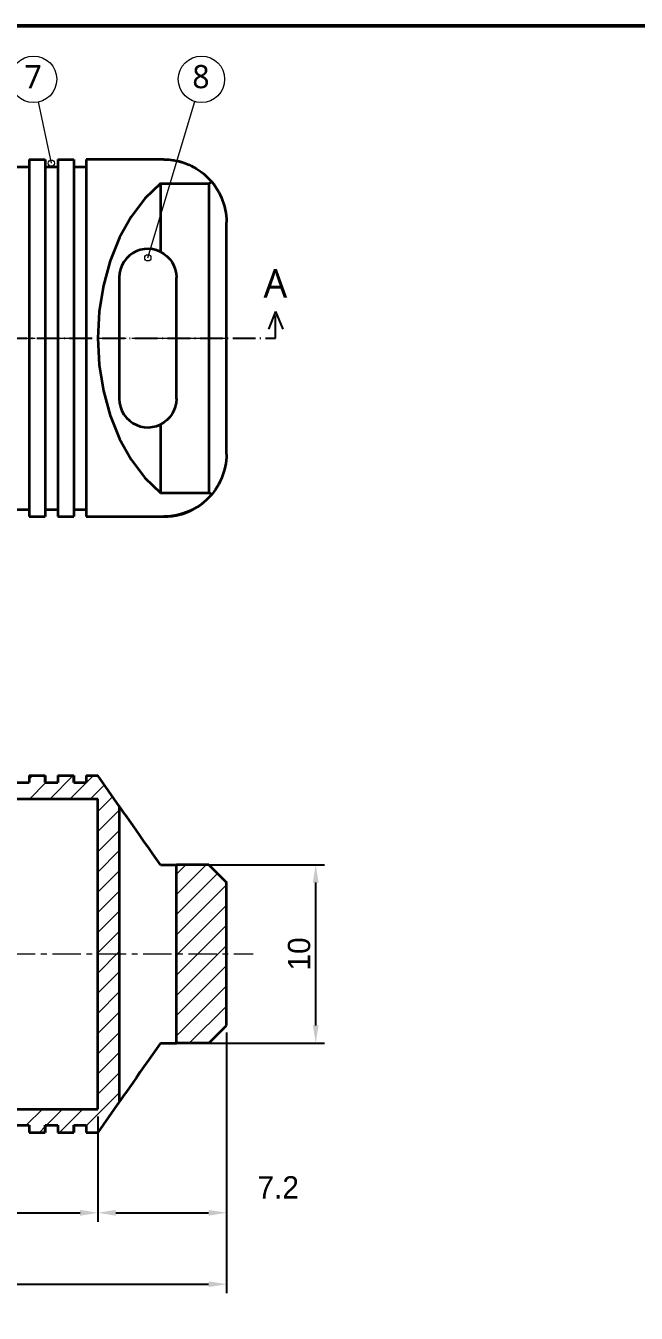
# Model space of a CAD drawing. Header units: millimetres. Extents: x 0 to 420, y 0 to 297.
# Drawn here: x 141.6 to 210, y 142.7 to 287 of the extents above; entities that cross this region are included whole.
import ezdxf

# ---------------------------------------------------------------- set-up
doc = ezdxf.new("R2010")
doc.units = ezdxf.units.MM
doc.linetypes.add('CENTER', pattern=[5.08, 3.175, -0.635, 0.635, -0.635])
doc.linetypes.add('DASHDOT', pattern=[3.556, 2.54, -0.508, 0, -0.508])
for name, color, linetype, lineweight in [('BORDER', 7, 'Continuous', 50), ('CENTER', 1, 'CENTER', 13), ('CUTLINE', 1, 'DASHDOT', 25), ('DIM', 5, 'Continuous', 13), ('HATCH', 8, 'Continuous', 9), ('TEXT', 7, 'Continuous', 18), ('VISIBLE', 7, 'Continuous', 35)]:
    doc.layers.add(name, color=color, linetype=linetype, lineweight=lineweight)
doc.styles.add('OpenSans', font='OpenSans-Regular.ttf')
doc.dimstyles.new('FK', dxfattribs={"dimtxt": 2.5, "dimasz": 2, "dimexe": 1, "dimexo": 0.8, "dimgap": 0.6, "dimtad": 1, "dimdec": 3, "dimlfac": 0.5, "dimdsep": 46, "dimcen": 2.5, "dimclrd": 5, "dimclre": 5, "dimclrt": 7, "dimazin": 3, "dimtfac": 1, "dimtmove": 0, "dimatfit": 3})

msp = doc.modelspace()

# ---------------------------------------------------------------- linework, layer by layer
at = {"layer": 'BORDER'}
msp.add_lwpolyline([(10, 10), (410, 10), (410, 287), (10, 287)], close=True, dxfattribs=at)
at = {"layer": 'CENTER'}
for p, q in [((43, 252), (167.1, 252)), ((43, 183), (167.1, 183))]:
    msp.add_line(p, q, dxfattribs=at)
at = {"layer": 'CUTLINE'}
for p, q in [((169.6, 255), (168.8, 253)), ((169.6, 252), (169.6, 255)), ((169.6, 255), (170.4, 253)), ((40.5, 252), (169.6, 252))]:
    msp.add_line(p, q, dxfattribs=at)
at = {"layer": 'DIM'}
for p, q in [((144.5, 271.6), (143.0411, 278.4569)), ((155.3, 261), (160.5529, 278.5097))]:
    msp.add_line(p, q, dxfattribs=at)
for centre, radius in [((142.5, 281), 2.6), ((161.3, 281), 2.6), ((144.5, 271.6), 0.35), ((155.3, 261), 0.35)]:
    msp.add_circle(centre, radius, dxfattribs=at)
at = {"layer": 'HATCH'}
for p, q in [((142, 202.5825), (142.4175, 203)), ((142.0802, 200.4), (143.8802, 202.2)), ((144.343, 200.4), (146.943, 203)), ((146.6057, 200.4), (149.2057, 203)), ((148.8685, 200.4), (150.4283, 201.9599)), ((149.7, 198.9688), (151.3602, 200.629)), ((149.7, 196.7061), (152.1, 199.1061)), ((149.7, 194.4433), (152.1, 196.8433)), ((149.7, 192.1806), (152.1, 194.5806)), ((149.7, 189.9178), (152.1, 192.3178)), ((158.5, 189.6669), (161.8331, 193)), ((158.5, 191.9296), (159.5704, 193)), ((158.5, 187.4041), (163.1079, 192.0121)), ((158.5, 185.1414), (164.1, 190.7414)), ((149.7, 187.6551), (152.1, 190.0551)), ((149.7, 185.3924), (152.1, 187.7924)), ((158.5, 182.8786), (164.1, 188.4786)), ((158.5, 180.6159), (164.1, 186.2159)), ((149.7, 183.1296), (152.1, 185.5296)), ((149.7, 180.8669), (152.1, 183.2669)), ((158.5, 178.3532), (164.1, 183.9532)), ((149.7, 178.6041), (152.1, 181.0041)), ((158.5, 176.0904), (164.1, 181.6904)), ((158.5, 173.8277), (164.1, 179.4277)), ((149.7, 176.3414), (152.1, 178.7414)), ((149.7, 174.0786), (152.1, 176.4786)), ((159.9351, 173), (164.1, 177.1649)), ((149.7, 171.8159), (152.1, 174.2159)), ((149.7, 169.5532), (152.1, 171.9532)), ((149.7, 167.2904), (152.1, 169.6904)), ((148.4, 163.7277), (152.1, 167.4277)), ((141.6841, 163.8), (143.4841, 165.6)), ((143.9468, 163.8), (145.7468, 165.6)), ((145.4096, 163), (148.0096, 165.6)), ((143.1468, 163), (143.8, 163.6532))]:
    msp.add_line(p, q, dxfattribs=at)
at = {"layer": 'VISIBLE'}
for points in [[(140.6, 271.2), (142, 271.2)], [(142, 272), (142, 271.4986), (142, 270.0194), (142, 267.6366), (142, 264.4698), (142, 260.6777), (142, 256.4504), (142, 252), (142, 247.5496), (142, 243.3223), (142, 239.5302), (142, 236.3634), (142, 233.9806), (142, 232.5014), (142, 232)], [(142, 272), (143.8, 272)], [(143.8, 272), (143.8, 271.4986), (143.8, 270.0194), (143.8, 267.6366), (143.8, 264.4698), (143.8, 260.6777), (143.8, 256.4504), (143.8, 252), (143.8, 247.5496), (143.8, 243.3223), (143.8, 239.5302), (143.8, 236.3634), (143.8, 233.9806), (143.8, 232.5014), (143.8, 232)], [(143.8, 271.2), (145.2, 271.2)], [(145.2, 272), (145.2, 271.4986), (145.2, 270.0194), (145.2, 267.6366), (145.2, 264.4698), (145.2, 260.6777), (145.2, 256.4504), (145.2, 252), (145.2, 247.5496), (145.2, 243.3223), (145.2, 239.5302), (145.2, 236.3634), (145.2, 233.9806), (145.2, 232.5014), (145.2, 232)], [(145.2, 272), (147, 272)], [(147, 272), (147, 271.4986), (147, 270.0194), (147, 267.6366), (147, 264.4698), (147, 260.6777), (147, 256.4504), (147, 252), (147, 247.5496), (147, 243.3223), (147, 239.5302), (147, 236.3634), (147, 233.9806), (147, 232.5014), (147, 232)], [(147, 271.2), (148.4, 271.2)], [(148.4, 272), (148.4, 271.4986), (148.4, 270.0194), (148.4, 267.6366), (148.4, 264.4698), (148.4, 260.6777), (148.4, 256.4504), (148.4, 252), (148.4, 247.5496), (148.4, 243.3223), (148.4, 239.5302), (148.4, 236.3634), (148.4, 233.9806), (148.4, 232.5014), (148.4, 232)], [(157.1, 272), (148.4, 272)], [(157.1, 272), (157.8183, 271.963), (158.5327, 271.8518), (159.2365, 271.666), (159.9266, 271.4039), (160.2656, 271.2433), (160.5998, 271.0623), (160.9286, 270.8602), (161.251, 270.6364), (161.5661, 270.3902), (161.8726, 270.1208), (162.1692, 269.8274), (162.4542, 269.5092)], [(158.2534, 271.9043), (157.6778, 271.9761), (157.1, 272)], [(158.2566, 271.9038), (158.2566, 271.9038)], [(158.2593, 271.9033), (158.2593, 271.9033)], [(158.262, 271.9029), (158.262, 271.9029)], [(159.1935, 271.6796), (158.5326, 271.8518)], [(159.8395, 271.4417), (159.8395, 271.4417)], [(159.8484, 271.4379), (159.8484, 271.4379)], [(159.8575, 271.434), (159.8574, 271.4341)], [(159.8687, 271.4292), (159.8622, 271.432)], [(159.8693, 271.4289), (159.8692, 271.429)], [(159.8766, 271.4258), (159.8765, 271.4258)], [(159.8839, 271.4226), (159.8838, 271.4226)], [(160.7418, 270.978), (160.172, 271.2899)], [(161.2324, 270.65), (161.2324, 270.6501)], [(161.2392, 270.6451), (161.2392, 270.6451)], [(161.2461, 270.6401), (161.246, 270.6401)], [(161.2546, 270.6338), (161.2545, 270.6338)], [(161.263, 270.6275), (161.263, 270.6275)], [(161.2715, 270.6212), (161.2715, 270.6212)], [(162.0633, 269.9362), (161.6952, 270.2805)], [(156.7021, 269.3205), (154.9727, 267.6366), (153.4384, 265.6035), (152.1334, 263.2664), (151.0868, 260.6777), (150.3222, 257.8951), (149.8564, 254.9808), (149.7, 252), (149.8564, 249.0192), (150.3222, 246.1049), (151.0868, 243.3223), (152.1334, 240.7336), (153.4384, 238.3965), (154.9727, 236.3634), (156.7021, 234.6795)], [(156.7021, 269.3205), (162.12, 269.3205)], [(156.7021, 269.3205), (156.7021, 261.6765)], [(162.12, 269.3205), (162.1437, 269.3342), (162.1675, 269.3479), (162.1913, 269.3615), (162.2151, 269.3751), (162.2389, 269.3886), (162.2628, 269.4022), (162.2866, 269.4157), (162.3105, 269.4291), (162.3344, 269.4425), (162.3583, 269.4559), (162.3823, 269.4693), (162.4062, 269.4826), (162.4302, 269.4959), (162.4542, 269.5092)], [(162.12, 269.3205), (162.12, 234.6795)], [(162.4542, 269.5092), (162.6728, 269.236), (162.8776, 268.9522), (163.0678, 268.6585), (163.2432, 268.3557), (163.4033, 268.0445), (163.5475, 267.7257), (163.6757, 267.4001), (163.7874, 267.0685), (163.8824, 266.7317), (163.9605, 266.3906), (164.0214, 266.046), (164.065, 265.6988), (164.0913, 265.3498), (164.1, 265)], [(164.1, 239), (164.1, 265)], [(156.7021, 261.6765), (156.273, 261.8485), (155.8235, 261.9569), (155.3632, 261.9994), (154.9015, 261.9751), (154.4482, 261.8845), (154.0126, 261.7296), (153.6039, 261.5135), (153.2306, 261.2408), (152.9005, 260.9172), (152.6205, 260.5493), (152.3964, 260.145), (152.2329, 259.7126), (152.1334, 259.2611), (152.1, 258.8)], [(156.7021, 261.6765), (157.0888, 261.4533), (157.4408, 261.1785), (157.751, 260.8573), (158.0135, 260.4961), (158.2232, 260.1018), (158.376, 259.6822), (158.4688, 259.2455), (158.5, 258.8)], [(152.1, 258.8), (152.1, 245.2)], [(158.5, 245.2), (158.5, 258.8)], [(152.1, 245.2), (152.1334, 244.7389), (152.2329, 244.2874), (152.3964, 243.855), (152.6205, 243.4507), (152.9005, 243.0828), (153.2306, 242.7592), (153.6039, 242.4865), (154.0126, 242.2704), (154.4482, 242.1155), (154.9015, 242.0249), (155.3632, 242.0006), (155.8235, 242.0431), (156.273, 242.1515), (156.7021, 242.3235)], [(158.5, 245.2), (158.4688, 244.7545), (158.376, 244.3178), (158.2232, 243.8982), (158.0135, 243.5039), (157.751, 243.1427), (157.4408, 242.8215), (157.0888, 242.5467), (156.7021, 242.3235)], [(156.7021, 242.3235), (156.7021, 234.6795)], [(164.1, 239), (164.0913, 238.6502), (164.065, 238.3012), (164.0214, 237.954), (163.9605, 237.6094), (163.8824, 237.2683), (163.7874, 236.9315), (163.6757, 236.5999), (163.5475, 236.2743), (163.4033, 235.9555), (163.2432, 235.6443), (163.0678, 235.3415), (162.8776, 235.0478), (162.6728, 234.764), (162.4542, 234.4908)], [(156.7021, 234.6795), (162.12, 234.6795)], [(162.4542, 234.4908), (162.1694, 234.1729), (161.8733, 233.8799), (161.5673, 233.6109), (161.2527, 233.3649), (160.9304, 233.141), (160.6012, 232.9385), (160.266, 232.7569), (159.9258, 232.5957), (159.2331, 232.3329), (158.5285, 232.1473), (157.8163, 232.0367), (157.1, 232)], [(162.4542, 234.4908), (162.4302, 234.5041), (162.4062, 234.5174), (162.3823, 234.5307), (162.3583, 234.5441), (162.3344, 234.5575), (162.3105, 234.5709), (162.2866, 234.5843), (162.2628, 234.5978), (162.2389, 234.6114), (162.2151, 234.6249), (162.1913, 234.6385), (162.1675, 234.6521), (162.1437, 234.6658), (162.12, 234.6795)], [(162.3254, 234.3422), (162.4542, 234.4908)], [(140.6, 232.8), (142, 232.8)], [(143.8, 232.8), (145.2, 232.8)], [(147, 232.8), (148.4, 232.8)], [(158.9553, 232.2504), (158.9553, 232.2504)], [(158.9618, 232.2521), (158.9618, 232.2521)], [(158.9678, 232.2538), (158.9678, 232.2538)], [(158.9738, 232.2555), (158.9738, 232.2555)], [(158.9798, 232.2571), (159.4391, 232.4024), (159.8921, 232.581), (160.338, 232.7939), (160.7753, 233.0425)], [(160.8818, 233.1095), (161.4172, 233.4899)], [(142, 232), (143.8, 232)], [(145.2, 232), (147, 232)], [(148.4, 232), (149.1, 232)], [(149.1, 232), (157.1, 232)], [(157.1, 232), (157.5608, 232.0152), (158.0206, 232.0608), (158.4783, 232.137), (158.9316, 232.2439)], [(158.9355, 232.2449), (158.9355, 232.2449)], [(158.9359, 232.245), (158.9424, 232.2468)], [(158.9489, 232.2486), (158.9489, 232.2486)], [(140.6, 202.2), (142, 202.2)], [(142, 203), (143.8, 203)], [(142, 203), (142, 202.2)], [(142, 203), (142, 202.9959), (142, 202.9836), (142, 202.963), (142, 202.9343), (142, 202.8974), (142, 202.8523), (142, 202.799), (142, 202.7376), (142, 202.6681), (142, 202.5905), (142, 202.5049), (142, 202.4112), (142, 202.3096), (142, 202.2)], [(143.8, 202.2), (143.8, 203)], [(143.8, 203), (143.8, 202.9959), (143.8, 202.9836), (143.8, 202.963), (143.8, 202.9343), (143.8, 202.8974), (143.8, 202.8523), (143.8, 202.799), (143.8, 202.7376), (143.8, 202.6681), (143.8, 202.5905), (143.8, 202.5049), (143.8, 202.4112), (143.8, 202.3096), (143.8, 202.2)], [(143.8, 202.2), (145.2, 202.2)], [(145.2, 203), (147, 203)], [(145.2, 203), (145.2, 202.2)], [(145.2, 203), (145.2, 202.9959), (145.2, 202.9836), (145.2, 202.963), (145.2, 202.9343), (145.2, 202.8974), (145.2, 202.8523), (145.2, 202.799), (145.2, 202.7376), (145.2, 202.6681), (145.2, 202.5905), (145.2, 202.5049), (145.2, 202.4112), (145.2, 202.3096), (145.2, 202.2)], [(147, 202.2), (147, 203)], [(147, 203), (147, 202.9959), (147, 202.9836), (147, 202.963), (147, 202.9343), (147, 202.8974), (147, 202.8523), (147, 202.799), (147, 202.7376), (147, 202.6681), (147, 202.5905), (147, 202.5049), (147, 202.4112), (147, 202.3096), (147, 202.2)], [(147, 202.2), (148.4, 202.2)], [(148.4, 203), (149.7, 203)], [(148.4, 203), (148.4, 202.2)], [(148.4, 203), (148.4, 202.9959), (148.4, 202.9836), (148.4, 202.963), (148.4, 202.9343), (148.4, 202.8974), (148.4, 202.8523), (148.4, 202.799), (148.4, 202.7376), (148.4, 202.6681), (148.4, 202.5905), (148.4, 202.5049), (148.4, 202.4112), (148.4, 202.3096), (148.4, 202.2)], [(152.1, 199.5724), (149.7, 203)], [(70.6, 200.4), (149.7, 200.4)], [(149.7, 165.6), (149.7, 200.4)], [(152.1, 199.5724), (152.1, 166.4276)], [(156.7021, 193), (156.273, 193.6128), (155.8235, 194.2547), (155.3632, 194.9121), (154.9015, 195.5714), (154.4482, 196.2189), (154.0126, 196.8409), (153.6039, 197.4246), (153.2306, 197.9577), (152.9005, 198.4292), (152.6205, 198.8291), (152.3964, 199.1492), (152.2329, 199.3827), (152.1334, 199.5248), (152.1, 199.5724)], [(156.7021, 193), (156.9269, 193), (157.1414, 193), (157.3442, 193), (157.534, 193), (157.7095, 193), (157.8697, 193), (158.0135, 193), (158.1401, 193), (158.2486, 193), (158.3383, 193), (158.4087, 193), (158.4593, 193), (158.4898, 193), (158.5, 193)], [(158.5, 173), (158.5, 193)], [(162.12, 193), (158.5, 193)], [(162.12, 193), (164.1, 191.02)], [(164.1, 174.98), (164.1, 191.02)], [(162.12, 173), (164.1, 174.98)], [(156.7021, 173), (156.273, 172.3872), (155.8235, 171.7453), (155.3632, 171.0879), (154.9015, 170.4286), (154.4482, 169.7811), (154.0126, 169.1591), (153.6039, 168.5754), (153.2306, 168.0423), (152.9005, 167.5708), (152.6205, 167.1709), (152.3964, 166.8508), (152.2329, 166.6173), (152.1334, 166.4752), (152.1, 166.4276)], [(156.7021, 173), (156.9269, 173), (157.1414, 173), (157.3442, 173), (157.534, 173), (157.7095, 173), (157.8697, 173), (158.0135, 173), (158.1401, 173), (158.2486, 173), (158.3383, 173), (158.4087, 173), (158.4593, 173), (158.4898, 173), (158.5, 173)], [(162.12, 173), (158.5, 173)], [(152.1, 166.4276), (149.7, 163)], [(77.6, 165.6), (149.7, 165.6)], [(140.6, 163.8), (142, 163.8)], [(142, 163.8), (142, 163)], [(142, 163.8), (142, 163.6904), (142, 163.5888), (142, 163.4951), (142, 163.4095), (142, 163.3319), (142, 163.2624), (142, 163.201), (142, 163.1477), (142, 163.1026), (142, 163.0657), (142, 163.037), (142, 163.0164), (142, 163.0041), (142, 163)], [(143.8, 163), (143.8, 163.8)], [(143.8, 163.8), (145.2, 163.8)], [(143.8, 163.8), (143.8, 163.6904), (143.8, 163.5888), (143.8, 163.4951), (143.8, 163.4095), (143.8, 163.3319), (143.8, 163.2624), (143.8, 163.201), (143.8, 163.1477), (143.8, 163.1026), (143.8, 163.0657), (143.8, 163.037), (143.8, 163.0164), (143.8, 163.0041), (143.8, 163)], [(145.2, 163.8), (145.2, 163)], [(145.2, 163.8), (145.2, 163.6904), (145.2, 163.5888), (145.2, 163.4951), (145.2, 163.4095), (145.2, 163.3319), (145.2, 163.2624), (145.2, 163.201), (145.2, 163.1477), (145.2, 163.1026), (145.2, 163.0657), (145.2, 163.037), (145.2, 163.0164), (145.2, 163.0041), (145.2, 163)], [(147, 163), (147, 163.8)], [(147, 163.8), (148.4, 163.8)], [(147, 163.8), (147, 163.6904), (147, 163.5888), (147, 163.4951), (147, 163.4095), (147, 163.3319), (147, 163.2624), (147, 163.201), (147, 163.1477), (147, 163.1026), (147, 163.0657), (147, 163.037), (147, 163.0164), (147, 163.0041), (147, 163)], [(148.4, 163.8), (148.4, 163)], [(148.4, 163.8), (148.4, 163.6904), (148.4, 163.5888), (148.4, 163.4951), (148.4, 163.4095), (148.4, 163.3319), (148.4, 163.2624), (148.4, 163.201), (148.4, 163.1477), (148.4, 163.1026), (148.4, 163.0657), (148.4, 163.037), (148.4, 163.0164), (148.4, 163.0041), (148.4, 163)], [(142, 163), (143.8, 163)], [(145.2, 163), (147, 163)], [(148.4, 163), (149.7, 163)]]:
    msp.add_lwpolyline(points, dxfattribs=at)

# ---------------------------------------------------------------- texts
at = {"layer": 'TEXT', "style": 'OpenSans'}
for s, height, p in [('7', 2.6, (141.4795, 280)), ('8', 2.6, (160.2795, 280)), ('A', 3.2, (168.2497, 256.536))]:
    msp.add_text(s, height=height, dxfattribs=at).set_placement(p)

# ---------------------------------------------------------------- dimensions: what is measured, and where the dimension line sits
at = {"layer": 'DIM'}
msp.add_linear_dim(base=(174.1, 173), p1=(161.3, 173), p2=(161.3, 193), angle=90, dimstyle='FK', dxfattribs=at).render()
for base, p1, p2 in [((46, 146), (46, 163), (164.1, 175)), ((46, 154), (46, 165.6), (149.7, 165.6))]:
    msp.add_linear_dim(base=base, p1=p1, p2=p2, dimstyle='FK', dxfattribs=at).render()
msp.add_linear_dim(base=(149.7, 154), p1=(149.7, 165.6), p2=(164.1, 175), location=(169.9, 156.85), dimstyle='FK', override={"dimtmove": 2}, dxfattribs=at).render()

doc.saveas('drawing.dxf')
